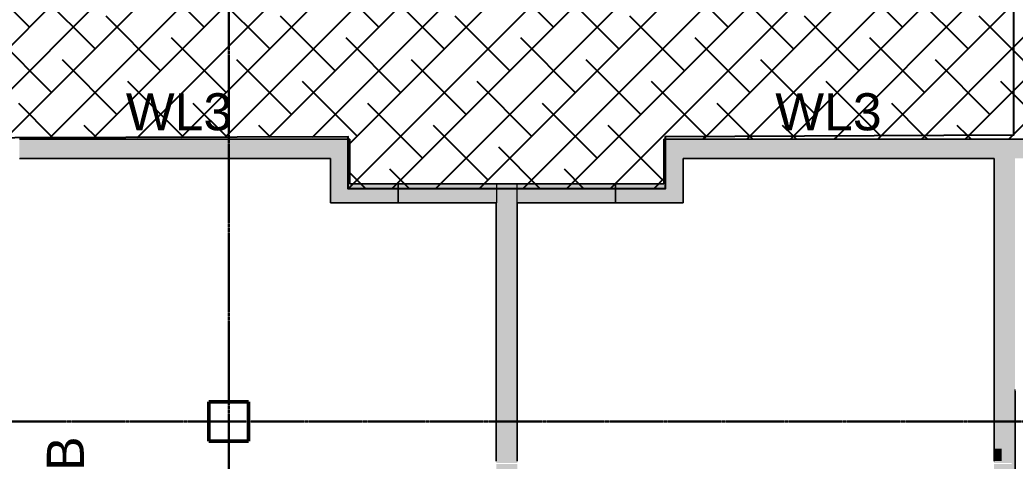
# Model space of a CAD drawing. Header units: inches. Extents: x -4126 to -1814, y 9773 to 12338.
# Drawn here: x -2911.9 to -2508.9, y 11518.2 to 11696.7 of the extents above; entities that cross this region are included whole.
import ezdxf

# ---------------------------------------------------------------- set-up
doc = ezdxf.new("R2010")
doc.units = ezdxf.units.IN
doc.header["$MEASUREMENT"] = 0
doc.linetypes.add('Grid Line 1_2_', pattern=[0.875, 0.5, -0.125, 0.125, -0.125])
for name, color, linetype, lineweight in [('I-WALL', 2, 'Continuous', 13), ('S-COLS', 52, 'Continuous', 9), ('S-GRID', 1, 'Continuous', 9)]:
    doc.layers.add(name, color=color, linetype=linetype, lineweight=lineweight)
doc.layers.add('LOAD_HATCH', color=8, linetype='Continuous')
doc.layers.add('loads', color=1, linetype='Continuous')
doc.styles.add('Arial', font='Arial.ttf', dxfattribs={"height": 18})

# ---------------------------------------------------------------- blocks, each defined once
blk = doc.blocks.new('CTR - 1st Phase - Common Walls_rvt-1-FRAMING PLAN - 1ST FLOOR')
at = {"layer": 'I-WALL', "lineweight": 5, "transparency": 33554585}
h = blk.add_hatch(color=8, dxfattribs=at)
h.paths.add_polyline_path([(-2816.97, 11640.61), (-2816.14, 11640.61), (-2816.14, 11648.36), (-2816.97, 11648.36)], flags=0)
h.paths.add_polyline_path([(-2864.02, 11640.61), (-2864.02, 11648.36), (-2864.85, 11648.36), (-2864.85, 11640.61), (-2864.39, 11640.61)], flags=0)
h.paths.add_polyline_path([(-2911.9, 11640.61), (-2911.9, 11648.36), (-2912.07, 11648.36), (-2912.07, 11640.61)], flags=0)
h = blk.add_hatch(color=8, dxfattribs=at)
h.paths.add_polyline_path([(-2911.9, 11640.61), (-2911.47, 11640.61), (-2911.47, 11648.36), (-2911.9, 11648.36)], flags=0)
h.paths.add_polyline_path([(-2911.08, 11640.61), (-2865.67, 11640.61), (-2865.67, 11648.36), (-2911.08, 11648.36)], flags=0)
h.paths.add_polyline_path([(-2816.97, 11640.61), (-2816.97, 11648.36), (-2817.4, 11648.36), (-2817.4, 11640.61)], flags=0)
h.paths.add_polyline_path([(-2865.28, 11640.61), (-2864.85, 11640.61), (-2864.85, 11648.36), (-2865.28, 11648.36)], flags=0)
h.paths.add_polyline_path([(-2817.79, 11640.61), (-2817.79, 11648.36), (-2863.19, 11648.36), (-2863.19, 11640.61), (-2856.37, 11640.61)], flags=0)
h.paths.add_polyline_path([(-2864.02, 11640.61), (-2863.59, 11640.61), (-2863.59, 11648.36), (-2864.02, 11648.36)], flags=0)
h.paths.add_polyline_path([(-2805.27, 11640.61), (-2786.1, 11640.61), (-2786.1, 11648.36), (-2815.31, 11648.36), (-2815.31, 11640.61)], flags=0)
h.paths.add_polyline_path([(-2815.71, 11640.61), (-2815.71, 11648.36), (-2816.14, 11648.36), (-2816.14, 11640.61)], flags=0)
h = blk.add_hatch(color=8, dxfattribs=at)
h.paths.add_polyline_path([(-2863.59, 11640.61), (-2863.19, 11640.61), (-2863.19, 11648.36), (-2863.59, 11648.36)], flags=0)
h.paths.add_polyline_path([(-2817.4, 11640.61), (-2817.4, 11648.36), (-2817.79, 11648.36), (-2817.79, 11640.61)], flags=0)
h.paths.add_polyline_path([(-2865.28, 11640.61), (-2865.28, 11648.36), (-2865.67, 11648.36), (-2865.67, 11640.61)], flags=0)
h.paths.add_polyline_path([(-2911.47, 11640.61), (-2911.08, 11640.61), (-2911.08, 11648.36), (-2911.47, 11648.36)], flags=0)
h.paths.add_polyline_path([(-2815.31, 11640.61), (-2815.31, 11648.36), (-2815.71, 11648.36), (-2815.71, 11640.61)], flags=0)
for points in [[(-2778.35, 11630.36), (-2778.35, 11648.36), (-2786.1, 11648.36), (-2786.1, 11630.36)], [(-2651.1, 11630.36), (-2643.35, 11630.36), (-2643.35, 11648.36), (-2651.1, 11648.36), (-2651.1, 11640.61)], [(-2768.25, 11622.61), (-2768.25, 11630.36), (-2769.09, 11630.36), (-2769.09, 11622.61), (-2768.63, 11622.61)], [(-2721.2, 11622.61), (-2720.37, 11622.61), (-2720.37, 11630.36), (-2721.2, 11630.36)], [(-2672.49, 11622.61), (-2672.49, 11630.36), (-2673.32, 11630.36), (-2673.32, 11622.61), (-2672.87, 11622.61)], [(-2710.47, 11546.4), (-2710.47, 11547.19), (-2718.97, 11547.19), (-2718.97, 11546.4)], [(-2718.97, 11542.19), (-2710.47, 11542.19), (-2710.47, 11546.4), (-2718.97, 11546.4)], [(-2710.47, 11523.98), (-2710.47, 11542.19), (-2718.97, 11542.19), (-2718.97, 11523.98)], [(-2710.47, 11523.19), (-2710.47, 11523.98), (-2718.97, 11523.98), (-2718.97, 11523.19)], [(-2710.47, 11518.2), (-2710.47, 11523.19), (-2718.97, 11523.19), (-2718.97, 11518.2)], [(-2514.32, 11518.2), (-2514.32, 11523.19), (-2517.37, 11523.19), (-2517.37, 11518.2)], [(-2513.54, 11523.19), (-2513.54, 11523.22), (-2514.32, 11523.19)]]:
    blk.add_hatch(color=8, dxfattribs=at).paths.add_polyline_path(points, flags=0)
h = blk.add_hatch(color=8, dxfattribs=at)
h.paths.add_polyline_path([(-2575.9, 11640.61), (-2530.5, 11640.61), (-2530.5, 11648.36), (-2575.9, 11648.36), (-2575.9, 11644.22)], flags=0)
h.paths.add_polyline_path([(-2626.26, 11640.61), (-2626.26, 11648.36), (-2643.35, 11648.36), (-2643.35, 11640.61)], flags=0)
h.paths.add_polyline_path([(-2517.37, 11640.61), (-2497.87, 11640.61), (-2505.62, 11648.36), (-2528.02, 11648.36), (-2528.02, 11640.61)], flags=0)
h.paths.add_polyline_path([(-2625.87, 11640.61), (-2625.44, 11640.61), (-2625.44, 11648.36), (-2625.87, 11648.36), (-2625.87, 11647.29)], flags=0)
h.paths.add_polyline_path([(-2624.61, 11640.61), (-2624.18, 11640.61), (-2624.18, 11648.36), (-2624.61, 11648.36), (-2624.61, 11647.21)], flags=0)
h.paths.add_polyline_path([(-2623.78, 11640.61), (-2578.38, 11640.61), (-2578.38, 11648.36), (-2623.78, 11648.36), (-2623.78, 11647.16)], flags=0)
h.paths.add_polyline_path([(-2577.99, 11640.61), (-2577.56, 11640.61), (-2577.56, 11648.36), (-2577.99, 11648.36), (-2577.99, 11644.34)], flags=0)
h.paths.add_polyline_path([(-2528.41, 11640.61), (-2528.41, 11648.36), (-2528.84, 11648.36), (-2528.84, 11640.61)], flags=0)
h.paths.add_polyline_path([(-2576.73, 11640.61), (-2576.3, 11640.61), (-2576.3, 11648.36), (-2576.73, 11648.36), (-2576.73, 11644.27)], flags=0)
h.paths.add_polyline_path([(-2530.11, 11640.61), (-2529.68, 11640.61), (-2529.68, 11648.36), (-2530.11, 11648.36), (-2530.11, 11641.4)], flags=0)
h = blk.add_hatch(color=8, dxfattribs=at)
h.paths.add_polyline_path([(-2626.26, 11640.61), (-2625.87, 11640.61), (-2625.87, 11648.36), (-2626.26, 11648.36), (-2626.26, 11647.31)], flags=0)
h.paths.add_polyline_path([(-2624.18, 11640.61), (-2623.78, 11640.61), (-2623.78, 11648.36), (-2624.18, 11648.36), (-2624.18, 11647.19)], flags=0)
h.paths.add_polyline_path([(-2578.38, 11640.61), (-2577.99, 11640.61), (-2577.99, 11648.36), (-2578.38, 11648.36), (-2578.38, 11644.37)], flags=0)
h.paths.add_polyline_path([(-2528.02, 11640.61), (-2528.02, 11648.36), (-2528.41, 11648.36), (-2528.41, 11640.61)], flags=0)
h.paths.add_polyline_path([(-2530.5, 11640.61), (-2530.11, 11640.61), (-2530.11, 11648.36), (-2530.5, 11648.36), (-2530.5, 11641.42)], flags=0)
h.paths.add_polyline_path([(-2576.3, 11640.61), (-2575.9, 11640.61), (-2575.9, 11648.36), (-2576.3, 11648.36), (-2576.3, 11644.24)], flags=0)
h = blk.add_hatch(color=8, dxfattribs=at)
h.paths.add_polyline_path([(-2625.02, 11640.61), (-2624.61, 11640.61), (-2624.61, 11648.36), (-2625.44, 11648.36), (-2625.44, 11640.61), (-2625.07, 11640.61)], flags=0)
h.paths.add_polyline_path([(-2577.14, 11640.61), (-2576.73, 11640.61), (-2576.73, 11648.36), (-2577.56, 11648.36), (-2577.56, 11640.61), (-2577.18, 11640.61)], flags=0)
h.paths.add_polyline_path([(-2528.84, 11640.61), (-2528.84, 11648.36), (-2529.68, 11648.36), (-2529.68, 11640.61), (-2529.22, 11640.61)], flags=0)
h = blk.add_hatch(color=8, dxfattribs=at)
h.paths.add_polyline_path([(-2517.37, 11285.54), (-2514.32, 11285.54), (-2514.32, 11325.43), (-2517.37, 11325.43)], flags=0)
h.paths.add_polyline_path([(-2517.37, 11325.82), (-2514.32, 11325.82), (-2514.32, 11326.25), (-2517.37, 11326.25)], flags=0)
h.paths.add_polyline_path([(-2517.37, 11327.09), (-2514.32, 11327.09), (-2514.32, 11327.52), (-2517.37, 11327.52)], flags=0)
h.paths.add_polyline_path([(-2514.32, 11327.91), (-2514.32, 11373.31), (-2517.37, 11373.31), (-2517.37, 11327.91)], flags=0)
h.paths.add_polyline_path([(-2517.37, 11373.71), (-2514.32, 11373.71), (-2514.32, 11374.14), (-2517.37, 11374.14)], flags=0)
h.paths.add_polyline_path([(-2517.37, 11374.97), (-2514.32, 11374.97), (-2514.32, 11375.4), (-2517.37, 11375.4)], flags=0)
h.paths.add_polyline_path([(-2514.32, 11375.79), (-2514.32, 11421.19), (-2517.37, 11421.19), (-2517.37, 11375.79)], flags=0)
h.paths.add_polyline_path([(-2514.32, 11421.59), (-2514.32, 11422.02), (-2517.37, 11422.02), (-2517.37, 11421.59)], flags=0)
h.paths.add_polyline_path([(-2517.37, 11422.85), (-2514.32, 11422.85), (-2514.32, 11423.28), (-2517.37, 11423.28)], flags=0)
h.paths.add_polyline_path([(-2514.32, 11423.68), (-2514.32, 11469.08), (-2517.37, 11469.08), (-2517.37, 11423.68)], flags=0)
h.paths.add_polyline_path([(-2517.37, 11469.47), (-2514.32, 11469.47), (-2514.32, 11469.9), (-2517.37, 11469.9)], flags=0)
h.paths.add_polyline_path([(-2517.37, 11470.73), (-2514.32, 11470.73), (-2514.32, 11471.16), (-2517.37, 11471.16)], flags=0)
h.paths.add_polyline_path([(-2514.32, 11471.56), (-2514.32, 11516.96), (-2517.37, 11516.96), (-2517.37, 11471.56)], flags=0)
h.paths.add_polyline_path([(-2517.37, 11517.35), (-2514.32, 11517.35), (-2514.32, 11517.78), (-2517.37, 11517.78)], flags=0)
h.paths.add_polyline_path([(-2517.37, 11547.19), (-2508.87, 11547.19), (-2508.87, 11640.61), (-2517.37, 11640.61), (-2517.37, 11600.65)], flags=0)
h = blk.add_hatch(color=8, dxfattribs=at)
h.paths.add_polyline_path([(-2670.72, 11622.61), (-2643.35, 11622.61), (-2643.35, 11630.36), (-2670.72, 11630.36)], flags=0)
h.paths.add_polyline_path([(-2713.82, 11622.61), (-2710.72, 11622.61), (-2710.72, 11630.36), (-2718.72, 11630.36), (-2718.72, 11622.61)], flags=0)
h.paths.add_polyline_path([(-2768.25, 11622.61), (-2767.82, 11622.61), (-2767.82, 11630.36), (-2768.25, 11630.36), (-2768.25, 11626.38)], flags=0)
h.paths.add_polyline_path([(-2758.72, 11622.61), (-2758.72, 11630.36), (-2767.43, 11630.36), (-2767.43, 11622.61)], flags=0)
h.paths.add_polyline_path([(-2786.1, 11622.61), (-2769.91, 11622.61), (-2769.91, 11630.36), (-2786.1, 11630.36)], flags=0)
h.paths.add_polyline_path([(-2769.52, 11622.61), (-2769.09, 11622.61), (-2769.09, 11630.36), (-2769.52, 11630.36), (-2769.52, 11626.88)], flags=0)
h = blk.add_hatch(color=8, dxfattribs=at)
h.paths.add_polyline_path([(-2769.52, 11622.61), (-2769.52, 11630.36), (-2769.91, 11630.36), (-2769.91, 11622.61)], flags=0)
h.paths.add_polyline_path([(-2767.43, 11622.61), (-2767.43, 11630.36), (-2767.82, 11630.36), (-2767.82, 11622.61)], flags=0)
h = blk.add_hatch(color=8, dxfattribs=at)
h.paths.add_polyline_path([(-2720.37, 11622.61), (-2719.94, 11622.61), (-2719.94, 11630.36), (-2720.37, 11630.36)], flags=0)
h.paths.add_polyline_path([(-2718.72, 11622.61), (-2718.72, 11630.36), (-2719.55, 11630.36), (-2719.55, 11622.61), (-2718.97, 11622.61)], flags=0)
h.paths.add_polyline_path([(-2722.03, 11622.61), (-2722.03, 11630.36), (-2758.72, 11630.36), (-2758.72, 11622.61)], flags=0)
h.paths.add_polyline_path([(-2721.63, 11622.61), (-2721.2, 11622.61), (-2721.2, 11630.36), (-2721.63, 11630.36)], flags=0)
h = blk.add_hatch(color=8, dxfattribs=at)
h.paths.add_polyline_path([(-2719.55, 11622.61), (-2719.55, 11630.36), (-2719.94, 11630.36), (-2719.94, 11622.61)], flags=0)
h.paths.add_polyline_path([(-2721.63, 11622.61), (-2721.63, 11630.36), (-2722.03, 11630.36), (-2722.03, 11622.61)], flags=0)
h = blk.add_hatch(color=8, dxfattribs=at)
h.paths.add_polyline_path([(-2671.67, 11622.61), (-2670.72, 11622.61), (-2670.72, 11630.36), (-2671.67, 11630.36)], flags=0)
h.paths.add_polyline_path([(-2673.75, 11622.61), (-2673.32, 11622.61), (-2673.32, 11630.36), (-2673.75, 11630.36)], flags=0)
h.paths.add_polyline_path([(-2672.06, 11622.61), (-2672.06, 11630.36), (-2672.49, 11630.36), (-2672.49, 11622.61)], flags=0)
h.paths.add_polyline_path([(-2706.07, 11622.61), (-2674.15, 11622.61), (-2674.15, 11630.36), (-2710.72, 11630.36), (-2710.72, 11622.61), (-2710.47, 11622.61)], flags=0)
h = blk.add_hatch(color=8, dxfattribs=at)
h.paths.add_polyline_path([(-2672.06, 11622.61), (-2671.67, 11622.61), (-2671.67, 11630.36), (-2672.06, 11630.36)], flags=0)
h.paths.add_polyline_path([(-2674.15, 11622.61), (-2673.75, 11622.61), (-2673.75, 11630.36), (-2674.15, 11630.36)], flags=0)
h = blk.add_hatch(color=8, dxfattribs=at)
h.paths.add_polyline_path([(-2718.97, 11285.29), (-2710.47, 11285.29), (-2710.47, 11325.43), (-2718.97, 11325.43)], flags=0)
h.paths.add_polyline_path([(-2718.97, 11325.82), (-2710.47, 11325.82), (-2710.47, 11326.25), (-2718.97, 11326.25)], flags=0)
h.paths.add_polyline_path([(-2718.97, 11327.09), (-2710.47, 11327.09), (-2710.47, 11327.52), (-2718.97, 11327.52)], flags=0)
h.paths.add_polyline_path([(-2710.47, 11327.91), (-2710.47, 11373.31), (-2718.97, 11373.31), (-2718.97, 11327.91)], flags=0)
h.paths.add_polyline_path([(-2710.47, 11373.71), (-2710.47, 11374.14), (-2718.97, 11374.14), (-2718.97, 11373.71)], flags=0)
h.paths.add_polyline_path([(-2718.97, 11374.97), (-2710.47, 11374.97), (-2710.47, 11375.4), (-2718.97, 11375.4)], flags=0)
h.paths.add_polyline_path([(-2718.97, 11375.79), (-2710.47, 11375.79), (-2710.47, 11421.19), (-2718.97, 11421.19)], flags=0)
h.paths.add_polyline_path([(-2718.97, 11421.59), (-2710.47, 11421.59), (-2710.47, 11422.02), (-2718.97, 11422.02)], flags=0)
h.paths.add_polyline_path([(-2718.97, 11422.85), (-2710.47, 11422.85), (-2710.47, 11423.28), (-2718.97, 11423.28)], flags=0)
h.paths.add_polyline_path([(-2718.97, 11423.68), (-2710.47, 11423.68), (-2710.47, 11469.08), (-2718.97, 11469.08), (-2718.97, 11428.43)], flags=0)
h.paths.add_polyline_path([(-2718.97, 11469.47), (-2710.47, 11469.47), (-2710.47, 11469.9), (-2718.97, 11469.9)], flags=0)
h.paths.add_polyline_path([(-2710.47, 11470.73), (-2710.47, 11471.16), (-2718.97, 11471.16), (-2718.97, 11470.73)], flags=0)
h.paths.add_polyline_path([(-2718.97, 11471.56), (-2710.47, 11471.56), (-2710.47, 11516.96), (-2718.97, 11516.96)], flags=0)
h.paths.add_polyline_path([(-2710.47, 11517.35), (-2710.47, 11517.78), (-2718.97, 11517.78), (-2718.97, 11517.35)], flags=0)
h.paths.add_polyline_path([(-2710.47, 11547.19), (-2710.47, 11622.61), (-2718.97, 11622.61), (-2718.97, 11547.19)], flags=0)
h = blk.add_hatch(color=8, dxfattribs=at)
h.paths.add_polyline_path([(-2514.32, 11285.54), (-2513.54, 11285.54), (-2513.54, 11325.43), (-2514.32, 11325.43)], flags=0)
h.paths.add_polyline_path([(-2513.54, 11325.82), (-2513.54, 11326.25), (-2514.32, 11326.25), (-2514.32, 11325.82)], flags=0)
h.paths.add_polyline_path([(-2514.32, 11327.09), (-2513.54, 11327.09), (-2513.54, 11327.52), (-2514.32, 11327.52)], flags=0)
h.paths.add_polyline_path([(-2513.54, 11327.91), (-2513.54, 11373.31), (-2514.32, 11373.31), (-2514.32, 11327.91)], flags=0)
h.paths.add_polyline_path([(-2514.32, 11373.71), (-2513.54, 11373.71), (-2513.54, 11374.14), (-2514.32, 11374.14)], flags=0)
h.paths.add_polyline_path([(-2513.54, 11374.97), (-2513.54, 11375.4), (-2514.32, 11375.4), (-2514.32, 11374.97)], flags=0)
h.paths.add_polyline_path([(-2514.32, 11375.79), (-2513.54, 11375.79), (-2513.54, 11421.19), (-2514.32, 11421.19)], flags=0)
h.paths.add_polyline_path([(-2513.54, 11421.59), (-2513.54, 11422.02), (-2514.32, 11422.02), (-2514.32, 11421.59)], flags=0)
h.paths.add_polyline_path([(-2513.54, 11422.85), (-2513.54, 11423.28), (-2514.32, 11423.28), (-2514.32, 11422.85)], flags=0)
h.paths.add_polyline_path([(-2513.54, 11423.68), (-2513.54, 11469.08), (-2514.32, 11469.08), (-2514.32, 11423.68)], flags=0)
h.paths.add_polyline_path([(-2514.32, 11469.47), (-2513.54, 11469.47), (-2513.54, 11469.9), (-2514.32, 11469.9)], flags=0)
h.paths.add_polyline_path([(-2513.54, 11470.73), (-2513.54, 11471.16), (-2514.32, 11471.16), (-2514.32, 11470.73)], flags=0)
h.paths.add_polyline_path([(-2513.54, 11471.56), (-2513.54, 11516.96), (-2514.32, 11516.96), (-2514.32, 11471.56)], flags=0)
h.paths.add_polyline_path([(-2514.32, 11517.35), (-2513.54, 11517.35), (-2513.54, 11517.78), (-2514.32, 11517.78)], flags=0)
h.paths.add_polyline_path([(-2508.87, 11546.4), (-2508.87, 11547.19), (-2517.37, 11547.19), (-2517.37, 11546.4), (-2510.32, 11546.4)], flags=0)
h = blk.add_hatch(color=8, dxfattribs=at)
h.paths.add_polyline_path([(-2513.54, 11285.54), (-2510.32, 11285.54), (-2510.32, 11325.43), (-2513.54, 11325.43)], flags=0)
h.paths.add_polyline_path([(-2513.54, 11325.82), (-2510.32, 11325.82), (-2510.32, 11326.25), (-2513.54, 11326.25)], flags=0)
h.paths.add_polyline_path([(-2513.54, 11327.09), (-2510.32, 11327.09), (-2510.32, 11327.52), (-2513.54, 11327.52)], flags=0)
h.paths.add_polyline_path([(-2513.54, 11327.91), (-2510.32, 11327.91), (-2510.32, 11373.31), (-2513.54, 11373.31), (-2513.54, 11342.32)], flags=0)
h.paths.add_polyline_path([(-2513.54, 11373.71), (-2510.32, 11373.71), (-2510.32, 11374.14), (-2513.54, 11374.14)], flags=0)
h.paths.add_polyline_path([(-2510.32, 11374.97), (-2510.32, 11375.4), (-2513.54, 11375.4), (-2513.54, 11374.97)], flags=0)
h.paths.add_polyline_path([(-2513.54, 11375.79), (-2510.32, 11375.79), (-2510.32, 11421.19), (-2513.54, 11421.19)], flags=0)
h.paths.add_polyline_path([(-2510.32, 11421.59), (-2510.32, 11422.02), (-2513.54, 11422.02), (-2513.54, 11421.59)], flags=0)
h.paths.add_polyline_path([(-2513.54, 11422.85), (-2510.32, 11422.85), (-2510.32, 11423.28), (-2513.54, 11423.28)], flags=0)
h.paths.add_polyline_path([(-2510.32, 11423.68), (-2510.32, 11469.08), (-2513.54, 11469.08), (-2513.54, 11423.68)], flags=0)
h.paths.add_polyline_path([(-2513.54, 11469.47), (-2510.32, 11469.47), (-2510.32, 11469.9), (-2513.54, 11469.9)], flags=0)
h.paths.add_polyline_path([(-2510.32, 11470.73), (-2510.32, 11471.16), (-2513.54, 11471.16), (-2513.54, 11470.73)], flags=0)
h.paths.add_polyline_path([(-2513.54, 11471.56), (-2510.32, 11471.56), (-2510.32, 11516.96), (-2513.54, 11516.96), (-2513.54, 11514.54)], flags=0)
h.paths.add_polyline_path([(-2513.54, 11517.35), (-2510.32, 11517.35), (-2510.32, 11517.78), (-2513.54, 11517.78)], flags=0)
h.paths.add_polyline_path([(-2508.87, 11542.19), (-2508.87, 11546.4), (-2517.37, 11546.4), (-2517.37, 11542.19), (-2510.32, 11542.19)], flags=0)
h = blk.add_hatch(color=8, dxfattribs=at)
h.paths.add_polyline_path([(-2508.87, 11285.54), (-2508.87, 11523.19), (-2513.54, 11523.19), (-2513.54, 11518.2), (-2510.32, 11518.16), (-2510.32, 11285.54)], flags=0)
h.paths.add_polyline_path([(-2517.37, 11523.98), (-2508.87, 11523.98), (-2508.87, 11542.19), (-2517.37, 11542.19)], flags=0)
h = blk.add_hatch(color=8, dxfattribs=at)
h.paths.add_polyline_path([(-2514.32, 11518.2), (-2513.54, 11518.2), (-2513.54, 11523.19), (-2514.32, 11523.19)], flags=0)
h.paths.add_polyline_path([(-2514.32, 11523.19), (-2514.32, 11523.22), (-2508.87, 11523.22), (-2508.87, 11523.98), (-2517.37, 11523.98), (-2517.37, 11523.19)], flags=0)
h = blk.add_hatch(color=8, dxfattribs=at)
h.paths.add_polyline_path([(-2710.47, 11326.25), (-2710.47, 11327.09), (-2718.97, 11327.09), (-2718.97, 11326.25)], flags=0)
h.paths.add_polyline_path([(-2710.47, 11374.14), (-2710.47, 11374.97), (-2718.97, 11374.97), (-2718.97, 11374.14)], flags=0)
h.paths.add_polyline_path([(-2710.47, 11422.02), (-2710.47, 11422.85), (-2718.97, 11422.85), (-2718.97, 11422.02)], flags=0)
h.paths.add_polyline_path([(-2710.47, 11469.9), (-2710.47, 11470.73), (-2718.97, 11470.73), (-2718.97, 11469.9)], flags=0)
h.paths.add_polyline_path([(-2718.97, 11517.78), (-2710.47, 11517.78), (-2710.47, 11518.2), (-2718.97, 11518.16)], flags=0)
h = blk.add_hatch(color=8, dxfattribs=at)
h.paths.add_polyline_path([(-2514.32, 11326.25), (-2514.32, 11327.09), (-2517.37, 11327.09), (-2517.37, 11326.25)], flags=0)
h.paths.add_polyline_path([(-2514.32, 11374.14), (-2514.32, 11374.97), (-2517.37, 11374.97), (-2517.37, 11374.14)], flags=0)
h.paths.add_polyline_path([(-2514.32, 11422.02), (-2514.32, 11422.85), (-2517.37, 11422.85), (-2517.37, 11422.02)], flags=0)
h.paths.add_polyline_path([(-2514.32, 11469.9), (-2514.32, 11470.73), (-2517.37, 11470.73), (-2517.37, 11469.9)], flags=0)
h.paths.add_polyline_path([(-2517.37, 11517.78), (-2514.32, 11517.78), (-2514.32, 11518.2), (-2517.37, 11518.16)], flags=0)
h = blk.add_hatch(color=8, dxfattribs=at)
h.paths.add_polyline_path([(-2513.54, 11326.25), (-2513.54, 11327.09), (-2514.32, 11327.09), (-2514.32, 11326.25)], flags=0)
h.paths.add_polyline_path([(-2513.54, 11374.14), (-2513.54, 11374.97), (-2514.32, 11374.97), (-2514.32, 11374.14)], flags=0)
h.paths.add_polyline_path([(-2513.54, 11422.02), (-2513.54, 11422.85), (-2514.32, 11422.85), (-2514.32, 11422.02)], flags=0)
h.paths.add_polyline_path([(-2513.54, 11469.9), (-2513.54, 11470.73), (-2514.32, 11470.73), (-2514.32, 11469.9)], flags=0)
h.paths.add_polyline_path([(-2513.54, 11517.78), (-2513.54, 11518.2), (-2514.32, 11518.16), (-2514.32, 11517.78)], flags=0)
h = blk.add_hatch(color=8, dxfattribs=at)
h.paths.add_polyline_path([(-2510.32, 11326.25), (-2510.32, 11327.09), (-2513.54, 11327.09), (-2513.54, 11326.25)], flags=0)
h.paths.add_polyline_path([(-2510.32, 11374.14), (-2510.32, 11374.97), (-2513.54, 11374.97), (-2513.54, 11374.14)], flags=0)
h.paths.add_polyline_path([(-2510.32, 11422.02), (-2510.32, 11422.85), (-2513.54, 11422.85), (-2513.54, 11422.02)], flags=0)
h.paths.add_polyline_path([(-2510.32, 11469.9), (-2510.32, 11470.73), (-2513.54, 11470.73), (-2513.54, 11469.9)], flags=0)
h.paths.add_polyline_path([(-2510.32, 11517.78), (-2510.32, 11518.2), (-2513.54, 11518.16), (-2513.54, 11517.78)], flags=0)
at = {"layer": 'I-WALL', "color": 9}
for p, q in [((-2911.47, 11648.36), (-2912.07, 11648.36)), ((-2911.08, 11648.36), (-2911.47, 11648.36)), ((-2865.67, 11648.36), (-2911.08, 11648.36)), ((-2865.28, 11648.36), (-2865.67, 11648.36)), ((-2864.48, 11648.36), (-2865.28, 11648.36)), ((-2863.59, 11648.36), (-2864.39, 11648.36)), ((-2863.19, 11648.36), (-2863.59, 11648.36)), ((-2817.79, 11648.36), (-2863.19, 11648.36)), ((-2817.4, 11648.36), (-2817.79, 11648.36)), ((-2816.59, 11648.36), (-2817.4, 11648.36)), ((-2815.71, 11648.36), (-2816.51, 11648.36)), ((-2815.31, 11648.36), (-2815.71, 11648.36)), ((-2786.1, 11648.36), (-2815.31, 11648.36)), ((-2786.1, 11648.36), (-2778.35, 11648.36)), ((-2778.35, 11630.36), (-2778.35, 11648.36)), ((-2651.1, 11648.36), (-2651.1, 11630.36)), ((-2651.1, 11648.36), (-2643.35, 11648.36)), ((-2626.26, 11648.36), (-2643.35, 11648.36)), ((-2625.87, 11648.36), (-2626.26, 11648.36)), ((-2625.07, 11648.36), (-2625.87, 11648.36)), ((-2624.18, 11648.36), (-2624.98, 11648.36)), ((-2623.78, 11648.36), (-2624.18, 11648.36)), ((-2578.38, 11648.36), (-2623.78, 11648.36)), ((-2577.99, 11648.36), (-2578.38, 11648.36)), ((-2577.18, 11648.36), (-2577.99, 11648.36)), ((-2576.3, 11648.36), (-2577.1, 11648.36)), ((-2575.9, 11648.36), (-2576.3, 11648.36)), ((-2530.5, 11648.36), (-2575.9, 11648.36)), ((-2530.11, 11648.36), (-2530.5, 11648.36)), ((-2529.3, 11648.36), (-2530.11, 11648.36)), ((-2528.41, 11648.36), (-2529.22, 11648.36)), ((-2528.02, 11648.36), (-2528.41, 11648.36)), ((-2505.62, 11648.36), (-2528.02, 11648.36)), ((-2912.07, 11640.61), (-2911.47, 11640.61)), ((-2911.47, 11640.61), (-2911.08, 11640.61)), ((-2911.08, 11640.61), (-2865.67, 11640.61)), ((-2865.67, 11640.61), (-2865.28, 11640.61)), ((-2865.28, 11640.61), (-2864.48, 11640.61)), ((-2864.39, 11640.61), (-2863.59, 11640.61)), ((-2863.59, 11640.61), (-2863.19, 11640.61)), ((-2863.19, 11640.61), (-2817.79, 11640.61)), ((-2817.79, 11640.61), (-2817.4, 11640.61)), ((-2817.4, 11640.61), (-2816.59, 11640.61)), ((-2816.51, 11640.61), (-2815.71, 11640.61)), ((-2815.71, 11640.61), (-2815.31, 11640.61)), ((-2815.31, 11640.61), (-2786.1, 11640.61)), ((-2786.1, 11640.61), (-2786.1, 11630.36)), ((-2643.35, 11640.61), (-2626.26, 11640.61)), ((-2643.35, 11630.36), (-2643.35, 11640.61)), ((-2626.26, 11640.61), (-2625.87, 11640.61)), ((-2625.87, 11640.61), (-2625.07, 11640.61)), ((-2624.98, 11640.61), (-2624.18, 11640.61)), ((-2624.18, 11640.61), (-2623.78, 11640.61)), ((-2623.78, 11640.61), (-2578.38, 11640.61)), ((-2578.38, 11640.61), (-2577.99, 11640.61)), ((-2577.99, 11640.61), (-2577.18, 11640.61)), ((-2577.1, 11640.61), (-2576.3, 11640.61)), ((-2576.3, 11640.61), (-2575.9, 11640.61)), ((-2575.9, 11640.61), (-2530.5, 11640.61)), ((-2530.5, 11640.61), (-2530.11, 11640.61)), ((-2530.11, 11640.61), (-2529.3, 11640.61)), ((-2529.22, 11640.61), (-2528.41, 11640.61)), ((-2528.41, 11640.61), (-2528.02, 11640.61)), ((-2528.02, 11640.61), (-2517.37, 11640.61)), ((-2517.37, 11640.61), (-2517.37, 11547.19)), ((-2786.1, 11622.61), (-2786.1, 11630.36)), ((-2769.91, 11630.36), (-2778.35, 11630.36)), ((-2769.52, 11630.36), (-2769.91, 11630.36)), ((-2768.71, 11630.36), (-2769.52, 11630.36)), ((-2767.82, 11630.36), (-2768.63, 11630.36)), ((-2767.43, 11630.36), (-2767.82, 11630.36)), ((-2758.72, 11630.36), (-2767.43, 11630.36)), ((-2722.03, 11630.36), (-2758.72, 11630.36)), ((-2758.72, 11630.36), (-2758.72, 11622.61)), ((-2721.63, 11630.36), (-2722.03, 11630.36)), ((-2720.83, 11630.36), (-2721.63, 11630.36)), ((-2719.94, 11630.36), (-2720.75, 11630.36)), ((-2719.55, 11630.36), (-2719.94, 11630.36)), ((-2718.72, 11630.36), (-2719.55, 11630.36)), ((-2710.72, 11630.36), (-2718.72, 11630.36)), ((-2718.72, 11622.61), (-2718.72, 11630.36)), ((-2674.15, 11630.36), (-2710.72, 11630.36)), ((-2710.72, 11630.36), (-2710.72, 11622.61)), ((-2673.75, 11630.36), (-2674.15, 11630.36)), ((-2672.95, 11630.36), (-2673.75, 11630.36)), ((-2672.06, 11630.36), (-2672.87, 11630.36)), ((-2671.67, 11630.36), (-2672.06, 11630.36)), ((-2670.72, 11630.36), (-2671.67, 11630.36)), ((-2651.1, 11630.36), (-2670.72, 11630.36)), ((-2670.72, 11622.61), (-2670.72, 11630.36)), ((-2643.35, 11630.36), (-2643.35, 11622.61)), ((-2786.1, 11622.61), (-2769.91, 11622.61)), ((-2769.91, 11622.61), (-2769.52, 11622.61)), ((-2769.52, 11622.61), (-2768.71, 11622.61)), ((-2768.63, 11622.61), (-2767.82, 11622.61)), ((-2767.82, 11622.61), (-2767.43, 11622.61)), ((-2767.43, 11622.61), (-2758.72, 11622.61)), ((-2758.72, 11622.61), (-2722.03, 11622.61)), ((-2722.03, 11622.61), (-2721.63, 11622.61)), ((-2721.63, 11622.61), (-2720.83, 11622.61)), ((-2720.75, 11622.61), (-2719.94, 11622.61)), ((-2719.94, 11622.61), (-2719.55, 11622.61)), ((-2719.55, 11622.61), (-2718.97, 11622.61)), ((-2718.97, 11622.61), (-2718.97, 11547.19)), ((-2710.47, 11547.19), (-2710.47, 11622.61)), ((-2710.47, 11622.61), (-2674.15, 11622.61)), ((-2674.15, 11622.61), (-2673.75, 11622.61)), ((-2673.75, 11622.61), (-2672.95, 11622.61)), ((-2672.87, 11622.61), (-2672.06, 11622.61)), ((-2672.06, 11622.61), (-2671.67, 11622.61)), ((-2671.67, 11622.61), (-2670.72, 11622.61)), ((-2670.72, 11622.61), (-2643.35, 11622.61)), ((-2718.97, 11547.19), (-2718.97, 11542.19)), ((-2710.47, 11542.19), (-2710.47, 11547.19)), ((-2517.37, 11547.19), (-2517.37, 11542.19)), ((-2508.87, 11542.19), (-2508.87, 11547.19)), ((-2718.97, 11542.19), (-2718.97, 11523.19)), ((-2710.47, 11523.19), (-2710.47, 11542.19)), ((-2517.37, 11542.19), (-2517.37, 11523.19)), ((-2508.87, 11523.22), (-2508.87, 11542.19)), ((-2508.87, 11285.54), (-2508.87, 11523.19))]:
    blk.add_line(p, q, dxfattribs=at)
at = {"layer": 'I-WALL', "color": 253}
for p, q in [((-2911.9, 11648.36), (-2911.47, 11648.36)), ((-2911.47, 11648.36), (-2911.08, 11648.36)), ((-2911.08, 11648.36), (-2865.67, 11648.36)), ((-2865.67, 11648.36), (-2865.28, 11648.36)), ((-2865.28, 11648.36), (-2864.85, 11648.36)), ((-2864.85, 11648.36), (-2864.48, 11648.36)), ((-2864.39, 11648.36), (-2864.02, 11648.36)), ((-2864.02, 11648.36), (-2863.59, 11648.36)), ((-2863.59, 11648.36), (-2863.19, 11648.36)), ((-2863.19, 11648.36), (-2817.79, 11648.36)), ((-2817.79, 11648.36), (-2817.4, 11648.36)), ((-2817.4, 11648.36), (-2816.97, 11648.36)), ((-2816.97, 11648.36), (-2816.59, 11648.36)), ((-2816.51, 11648.36), (-2816.14, 11648.36)), ((-2816.14, 11648.36), (-2815.71, 11648.36)), ((-2815.71, 11648.36), (-2815.31, 11648.36)), ((-2815.31, 11648.36), (-2786.1, 11648.36)), ((-2778.35, 11648.36), (-2786.1, 11648.36)), ((-2778.35, 11648.36), (-2778.35, 11630.36)), ((-2651.1, 11630.36), (-2651.1, 11648.36)), ((-2643.35, 11648.36), (-2651.1, 11648.36)), ((-2643.35, 11648.36), (-2626.26, 11648.36)), ((-2626.26, 11648.36), (-2625.87, 11648.36)), ((-2625.87, 11648.36), (-2625.44, 11648.36)), ((-2625.44, 11648.36), (-2625.07, 11648.36)), ((-2624.98, 11648.36), (-2624.61, 11648.36)), ((-2624.61, 11648.36), (-2624.18, 11648.36)), ((-2624.18, 11648.36), (-2623.78, 11648.36)), ((-2623.78, 11648.36), (-2578.38, 11648.36)), ((-2578.38, 11648.36), (-2577.99, 11648.36)), ((-2577.99, 11648.36), (-2577.56, 11648.36)), ((-2577.56, 11648.36), (-2577.18, 11648.36)), ((-2577.1, 11648.36), (-2576.73, 11648.36)), ((-2576.73, 11648.36), (-2576.3, 11648.36)), ((-2576.3, 11648.36), (-2575.9, 11648.36)), ((-2575.9, 11648.36), (-2530.5, 11648.36)), ((-2530.5, 11648.36), (-2530.11, 11648.36)), ((-2530.11, 11648.36), (-2529.68, 11648.36)), ((-2529.68, 11648.36), (-2529.3, 11648.36)), ((-2529.22, 11648.36), (-2528.84, 11648.36)), ((-2528.84, 11648.36), (-2528.41, 11648.36)), ((-2528.41, 11648.36), (-2528.02, 11648.36)), ((-2528.02, 11648.36), (-2505.62, 11648.36)), ((-2911.47, 11640.61), (-2911.9, 11640.61)), ((-2911.08, 11640.61), (-2911.47, 11640.61)), ((-2865.67, 11640.61), (-2911.08, 11640.61)), ((-2865.28, 11640.61), (-2865.67, 11640.61)), ((-2864.85, 11640.61), (-2865.28, 11640.61)), ((-2864.48, 11640.61), (-2864.85, 11640.61)), ((-2864.02, 11640.61), (-2864.39, 11640.61)), ((-2863.59, 11640.61), (-2864.02, 11640.61)), ((-2863.19, 11640.61), (-2863.59, 11640.61)), ((-2817.79, 11640.61), (-2863.19, 11640.61)), ((-2817.4, 11640.61), (-2817.79, 11640.61)), ((-2816.97, 11640.61), (-2817.4, 11640.61)), ((-2816.59, 11640.61), (-2816.97, 11640.61)), ((-2816.14, 11640.61), (-2816.51, 11640.61)), ((-2815.71, 11640.61), (-2816.14, 11640.61)), ((-2815.31, 11640.61), (-2815.71, 11640.61)), ((-2786.1, 11640.61), (-2815.31, 11640.61)), ((-2786.1, 11630.36), (-2786.1, 11640.61)), ((-2626.26, 11640.61), (-2643.35, 11640.61)), ((-2643.35, 11640.61), (-2643.35, 11630.36)), ((-2625.87, 11640.61), (-2626.26, 11640.61)), ((-2625.44, 11640.61), (-2625.87, 11640.61)), ((-2625.07, 11640.61), (-2625.44, 11640.61)), ((-2624.61, 11640.61), (-2624.98, 11640.61)), ((-2624.18, 11640.61), (-2624.61, 11640.61)), ((-2623.78, 11640.61), (-2624.18, 11640.61)), ((-2578.38, 11640.61), (-2623.78, 11640.61)), ((-2577.99, 11640.61), (-2578.38, 11640.61)), ((-2577.56, 11640.61), (-2577.99, 11640.61)), ((-2577.18, 11640.61), (-2577.56, 11640.61)), ((-2576.73, 11640.61), (-2577.1, 11640.61)), ((-2576.3, 11640.61), (-2576.73, 11640.61)), ((-2575.9, 11640.61), (-2576.3, 11640.61)), ((-2530.5, 11640.61), (-2575.9, 11640.61)), ((-2530.11, 11640.61), (-2530.5, 11640.61)), ((-2529.68, 11640.61), (-2530.11, 11640.61)), ((-2529.3, 11640.61), (-2529.68, 11640.61)), ((-2528.84, 11640.61), (-2529.22, 11640.61)), ((-2528.41, 11640.61), (-2528.84, 11640.61)), ((-2528.02, 11640.61), (-2528.41, 11640.61)), ((-2517.37, 11640.61), (-2528.02, 11640.61)), ((-2517.37, 11547.19), (-2517.37, 11640.61)), ((-2786.1, 11630.36), (-2786.1, 11622.61)), ((-2778.35, 11630.36), (-2769.91, 11630.36)), ((-2769.91, 11630.36), (-2769.52, 11630.36)), ((-2769.52, 11630.36), (-2769.09, 11630.36)), ((-2769.09, 11630.36), (-2768.71, 11630.36)), ((-2768.63, 11630.36), (-2768.25, 11630.36)), ((-2768.25, 11630.36), (-2767.82, 11630.36)), ((-2767.82, 11630.36), (-2767.43, 11630.36)), ((-2767.43, 11630.36), (-2722.03, 11630.36)), ((-2758.72, 11622.61), (-2758.72, 11630.36)), ((-2722.03, 11630.36), (-2721.63, 11630.36)), ((-2721.63, 11630.36), (-2721.2, 11630.36)), ((-2721.2, 11630.36), (-2720.83, 11630.36)), ((-2720.75, 11630.36), (-2720.37, 11630.36)), ((-2720.37, 11630.36), (-2719.94, 11630.36)), ((-2719.94, 11630.36), (-2719.55, 11630.36)), ((-2719.55, 11630.36), (-2674.15, 11630.36)), ((-2718.72, 11622.61), (-2718.72, 11630.36)), ((-2710.72, 11630.36), (-2710.72, 11622.61)), ((-2674.15, 11630.36), (-2673.75, 11630.36)), ((-2673.75, 11630.36), (-2673.32, 11630.36)), ((-2673.32, 11630.36), (-2672.95, 11630.36)), ((-2672.87, 11630.36), (-2672.49, 11630.36)), ((-2672.49, 11630.36), (-2672.06, 11630.36)), ((-2672.06, 11630.36), (-2671.67, 11630.36)), ((-2671.67, 11630.36), (-2651.1, 11630.36)), ((-2670.72, 11630.36), (-2670.72, 11622.61)), ((-2643.35, 11622.61), (-2643.35, 11630.36)), ((-2769.91, 11622.61), (-2786.1, 11622.61)), ((-2769.52, 11622.61), (-2769.91, 11622.61)), ((-2769.09, 11622.61), (-2769.52, 11622.61)), ((-2768.71, 11622.61), (-2769.09, 11622.61)), ((-2768.25, 11622.61), (-2768.63, 11622.61)), ((-2767.82, 11622.61), (-2768.25, 11622.61)), ((-2767.43, 11622.61), (-2767.82, 11622.61)), ((-2722.03, 11622.61), (-2767.43, 11622.61)), ((-2721.63, 11622.61), (-2722.03, 11622.61)), ((-2721.2, 11622.61), (-2721.63, 11622.61)), ((-2720.83, 11622.61), (-2721.2, 11622.61)), ((-2720.37, 11622.61), (-2720.75, 11622.61)), ((-2719.94, 11622.61), (-2720.37, 11622.61)), ((-2719.55, 11622.61), (-2719.94, 11622.61)), ((-2718.97, 11622.61), (-2719.55, 11622.61)), ((-2718.97, 11547.19), (-2718.97, 11622.61)), ((-2718.97, 11622.61), (-2718.72, 11622.61)), ((-2710.72, 11622.61), (-2710.47, 11622.61)), ((-2710.47, 11622.61), (-2710.47, 11547.19)), ((-2674.15, 11622.61), (-2710.47, 11622.61)), ((-2673.75, 11622.61), (-2674.15, 11622.61)), ((-2673.32, 11622.61), (-2673.75, 11622.61)), ((-2672.95, 11622.61), (-2673.32, 11622.61)), ((-2672.49, 11622.61), (-2672.87, 11622.61)), ((-2672.06, 11622.61), (-2672.49, 11622.61)), ((-2671.67, 11622.61), (-2672.06, 11622.61)), ((-2643.35, 11622.61), (-2671.67, 11622.61)), ((-2718.97, 11546.4), (-2718.97, 11547.19)), ((-2710.47, 11547.19), (-2710.47, 11546.4)), ((-2517.37, 11546.4), (-2517.37, 11547.19)), ((-2718.97, 11542.19), (-2718.97, 11546.4)), ((-2710.47, 11546.4), (-2710.47, 11542.19)), ((-2517.37, 11542.19), (-2517.37, 11546.4)), ((-2508.87, 11546.4), (-2508.87, 11542.19)), ((-2718.97, 11523.98), (-2718.97, 11542.19)), ((-2710.47, 11542.19), (-2710.47, 11523.98)), ((-2517.37, 11523.98), (-2517.37, 11542.19)), ((-2508.87, 11542.19), (-2508.87, 11523.98)), ((-2718.97, 11523.19), (-2718.97, 11523.98)), ((-2718.97, 11523.19), (-2718.97, 11518.2)), ((-2718.97, 11518.2), (-2718.97, 11523.19)), ((-2710.47, 11523.98), (-2710.47, 11523.19)), ((-2710.47, 11523.19), (-2710.47, 11518.2)), ((-2710.47, 11518.2), (-2710.47, 11523.19)), ((-2517.37, 11523.19), (-2517.37, 11523.98)), ((-2517.37, 11523.19), (-2517.37, 11518.2)), ((-2517.37, 11518.2), (-2517.37, 11523.19)), ((-2508.87, 11523.98), (-2508.87, 11523.22)), ((-2508.87, 11523.19), (-2508.87, 11285.54))]:
    blk.add_line(p, q, dxfattribs=at)

msp = doc.modelspace()

# ---------------------------------------------------------------- hatches: boundary and pattern name
at = {"layer": 'LOAD_HATCH'}
h = msp.add_hatch(dxfattribs=at)
h.set_pattern_fill('ANSI38', color=256, scale=100, style=0)
h.paths.add_polyline_path([(-3481.324, 10382.789), (-3418.524, 10381), (-3072.924, 10381), (-2509.521, 10381.514), (-2503.7, 10449.439), (-3408.924, 10449.439), (-3401.049, 11277.289), (-3371.874, 11277.289), (-3371.874, 11473.789), (-3140.124, 11473.539), (-3139.124, 11648.339), (-2778.924, 11649.339), (-2778.924, 11628.389), (-2718.724, 11628.389), (-2650.524, 11628.389), (-2650.524, 11649.339), (-2509.521, 11650), (-2509.521, 11717.264), (-3140.124, 11718), (-3140.124, 11838.614), (-3460.024, 11838.614), (-3460.024, 11787.364), (-3199.999, 11783.364), (-3199.999, 11535.189), (-3481.324, 11530.989), (-3477.974, 11244.389), (-3477.974, 10410)])
h = msp.add_hatch(dxfattribs=at)
h.set_pattern_fill('ANSI38', color=256, scale=100, style=0)
h.paths.add_polyline_path([(-2509.521, 11650), (-2650.524, 11649.339), (-2650.524, 11648.364), (-2643.349, 11648.364), (-2626.265, 11648.364), (-2625.871, 11648.364), (-2625.458, 11648.364), (-2624.178, 11648.364), (-2623.784, 11648.364), (-2578.383, 11648.364), (-2577.989, 11648.364), (-2576.709, 11648.364), (-2576.296, 11648.364), (-2575.902, 11648.364), (-2530.501, 11648.364), (-2530.107, 11648.364), (-2529.694, 11648.364), (-2528.414, 11648.364), (-2528.021, 11648.364), (-2505.62, 11648.364), (-2500.324, 11643.069), (-2500.324, 11722.91), (-2505.62, 11717.614), (-2509.521, 11717.614), (-2509.521, 11716.639)])
h.paths.add_polyline_path([(-2500.324, 11643.069), (-2500.324, 11722.91), (-2497.87, 11725.364), (-2492.692, 11730.542), (-2491.543, 11729.393), (-2484.845, 11722.696), (-2480.532, 11718.383), (-2477.913, 11715.763), (-2463.258, 11701.109), (-2444.432, 11682.282), (-2462.551, 11664.163), (-2477.913, 11648.801), (-2482.225, 11644.489), (-2484.845, 11641.869), (-2490.836, 11635.878), (-2491.985, 11634.729), (-2497.87, 11640.614)])
h.paths.add_polyline_path([(-2611, 11672), (-2611, 11642), (-2559.121, 11642), (-2559.121, 11672)], flags=24)
at = {"layer": 'S-COLS'}
h = msp.add_hatch(dxfattribs=at)
h.set_pattern_fill('FP_11', color=256, style=0, pattern_type=2)
h.set_pattern_definition([(50, (0, 0), (27.5427, -2.40992), [2.88, -31.68]), (355, (0, 0), (-5.327844, 28.884266), [2.304, -25.344]), (100.451, (2.295, -0.2), (22.215316, 26.47393), [2.448, -26.924]), (46.184, (0, 7.68), (40.98187, -6.35642), [4.32, -47.52]), (96.636, (3.415, 7.15), (35.89075, 37.40619), [3.671, -40.386]), (351.184, (0, 7.68), (35.89097, 37.40622), [3.456, -38.016]), (21, (3.84, 5.76), (22.921036, -15.46073), [2.88, -31.68]), (326, (3.84, 5.76), (9.34353, 27.84574), [2.304, -25.344]), (71.451, (5.75, 4.472), (32.26477, 12.38442), [2.448, -26.924]), (37.5, (0, 0), (0.466855, 12.782707), [1.267, -23.77, 1.267, -24.461, -25.44]), (37.5, (0, 0), (0.466855, 12.782707), [-50.765, 1.267, -24.173]), (7.5, (0, 0), (10.10159, 15.14509), [1.267, -13.402, 1.267, -23.194, -9.696]), (7.5, (0, 0), (10.10159, 15.14509), [-39.13, 1.267, -8.429]), (327.5, (-8.563, 0), (20.499161, -0.86578), [1.267, -8.333, 1.267, -28.685, -39.744]), (327.5, (-8.563, 0), (20.499161, -0.86578), [-39.552, 1.267, -38.477]), (317.5, (-12.403, 0), (22.39478, 3.844288), [1.267, -11.213, 1.267, -18.624, -28.224]), (317.5, (-12.403, 0), (22.39478, 3.844288), [-32.371, 1.267, -26.957])])
h.paths.add_polyline_path([(-2827.339, 11526.189), (-2827.308, 11526.229), (-2827.339, 11526.229)], flags=0)

# ---------------------------------------------------------------- linework, layer by layer
at = {"layer": 'LOAD_HATCH'}
msp.add_lwpolyline([(-3477.974, 10410), (-3477.974, 11244.389), (-3481.324, 11530.989), (-3199.999, 11535.189), (-3199.999, 11783.364), (-3460.024, 11787.364), (-3460.024, 11838.614), (-3140.124, 11838.614), (-3140.124, 11718), (-2509.521, 11717.264), (-2739.924, 11717.364), (-2509.521, 11717.264), (-2509.521, 11650), (-2650.524, 11649.339), (-2650.524, 11628.389), (-2718.724, 11628.389), (-2778.924, 11628.389), (-2778.924, 11649.339), (-3139.124, 11648.339), (-3140.124, 11473.539), (-3371.874, 11473.789), (-3371.874, 11277.289), (-3401.049, 11277.289), (-3408.924, 10449.439)], dxfattribs=at)
at = {"layer": 'S-COLS', "lineweight": 50}
for p, q in [((-2835.324, 11542.111), (-2835.324, 11542.189)), ((-2835.324, 11542.189), (-2819.324, 11542.189)), ((-2835.324, 11526.268), (-2835.324, 11542.111)), ((-2819.324, 11542.189), (-2819.324, 11542.111)), ((-2819.324, 11542.111), (-2819.324, 11526.268)), ((-2835.324, 11526.189), (-2835.324, 11526.268)), ((-2819.324, 11526.189), (-2835.324, 11526.189)), ((-2819.324, 11526.268), (-2819.324, 11526.189))]:
    msp.add_line(p, q, dxfattribs=at)
at = {"layer": 'S-COLS'}
for p, q in [((-2835.324, 11542.189), (-2827.339, 11542.189)), ((-2835.324, 11542.111), (-2835.324, 11542.189)), ((-2835.324, 11526.268), (-2835.324, 11542.111)), ((-2827.308, 11542.189), (-2822.261, 11542.189)), ((-2822.261, 11542.189), (-2819.324, 11542.189)), ((-2819.324, 11542.189), (-2819.324, 11542.111)), ((-2819.324, 11542.111), (-2819.324, 11526.268)), ((-2835.324, 11526.189), (-2835.324, 11526.268)), ((-2827.339, 11526.189), (-2835.324, 11526.189)), ((-2822.261, 11526.189), (-2827.308, 11526.189)), ((-2819.324, 11526.189), (-2822.261, 11526.189)), ((-2819.324, 11526.268), (-2819.324, 11526.189))]:
    msp.add_line(p, q, dxfattribs=at)
at = {"layer": 'S-GRID', "linetype": 'Grid Line 1_2_', "lineweight": 30}
for p, q in [((-2827.324, 9772.61), (-2827.324, 12288.555)), ((-1814.206, 11534.189), (-4076.95, 11534.189))]:
    msp.add_line(p, q, dxfattribs=at)

# ---------------------------------------------------------------- block references
at = {"lineweight": 5}
msp.add_blockref('CTR - 1st Phase - Common Walls_rvt-1-FRAMING PLAN - 1ST FLOOR', (0, 0), dxfattribs=at)

# ---------------------------------------------------------------- texts
at = {"layer": 'loads', "char_height": 15, "width": 29.92125, "attachment_point": 1, "style": 'Arial'}
for insert in [(-2869, 11667), (-2606, 11667)]:
    msp.add_mtext('WL3', dxfattribs=dict(at, insert=insert))
at = {"layer": 'loads', "insert": (-2901, 11442), "char_height": 15, "width": 29.92125, "attachment_point": 1, "rotation": 90, "style": 'Arial'}
msp.add_mtext('WLEC1B', dxfattribs=at)

doc.saveas('drawing.dxf')
